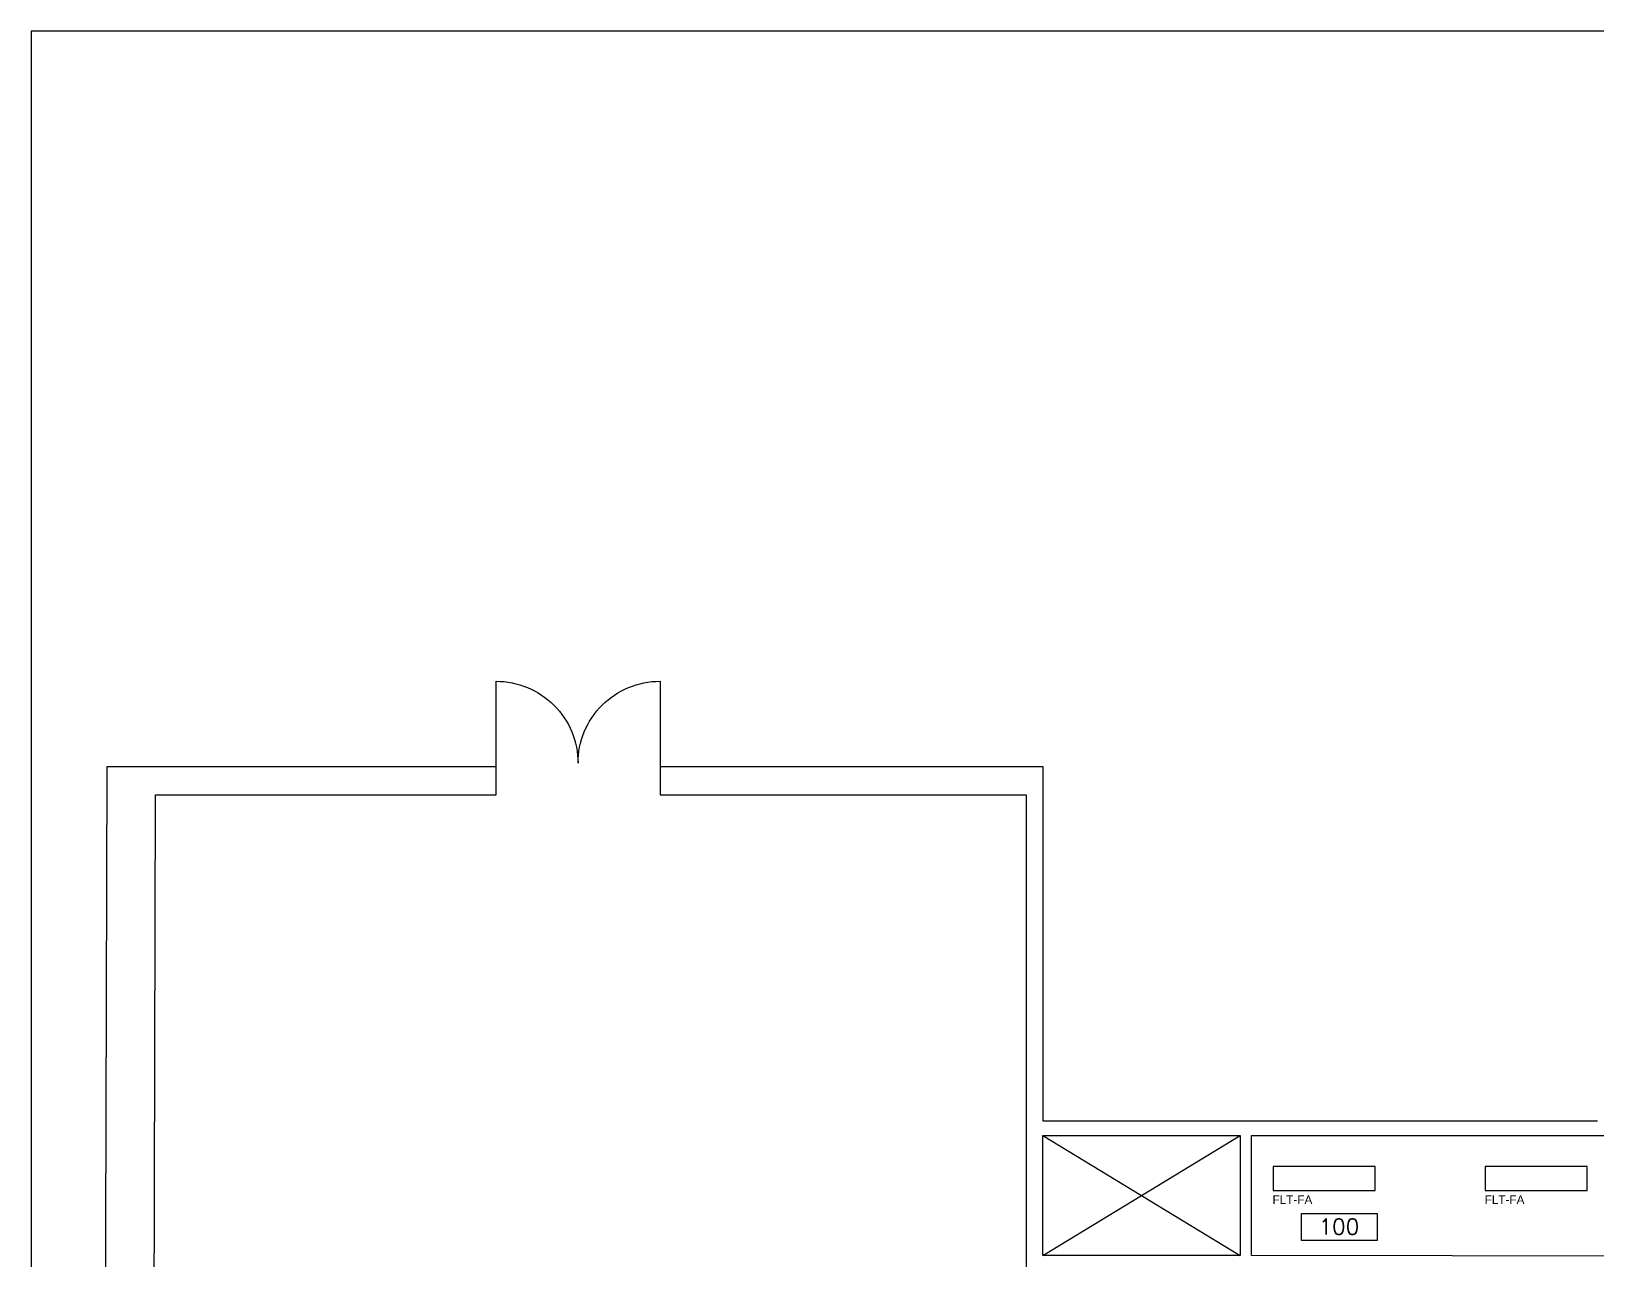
# Model space of a CAD drawing. Header units: feet. Extents: x 0 to 2692, y 0 to 1516.
# Drawn here: x 0 to 745, y 931 to 1516 of the extents above; entities that cross this region are included whole.
import ezdxf
from ezdxf.enums import TextEntityAlignment as Align

# ---------------------------------------------------------------- set-up
doc = ezdxf.new("R2010")
doc.units = ezdxf.units.FT
doc.header["$MEASUREMENT"] = 0
doc.layers.get('0').update_dxf_attribs({"color": 255})
doc.layers.add('FLT-Fixtures', color=3, linetype='Continuous')
doc.layers.add('FLT-TEXT', color=7, linetype='Continuous')
doc.styles.add('SET200', font='romans.shx', dxfattribs={"height": 200})
doc.styles.get("Standard").update_dxf_attribs({"font": 'arial.ttf'})

# ---------------------------------------------------------------- blocks, each defined once
blk = doc.blocks.new('AN')
for p, q in [((0, 0), (0, 12.76)), ((0, 12.76), (36, 12.76)), ((36, 12.76), (36, 0)), ((36, 0), (0, 0))]:
    blk.add_line(p, q)
at = {"style": 'SET200'}
for p in [(17.79, 2.8), (17.79, -9.96)]:
    blk.add_attdef('AREA', text='', height=7.49, dxfattribs=at).set_placement(p, align=Align.CENTER)
blk = doc.blocks.new('FLT-FA')
at = {"layer": 'FLT-Fixtures'}
blk.add_lwpolyline([(0, 0), (48.51, 0), (48.51, 11.46), (0, 11.46)], close=True, dxfattribs=at)
blk.add_attdef('FLT-FA', (-0.32, -6.37), '', height=4, dxfattribs=at)

msp = doc.modelspace()

# ---------------------------------------------------------------- linework, layer by layer
for p, q in [((481.02, 990.72), (574.84, 933.72)), ((481.02, 933.72), (574.84, 990.72))]:
    msp.add_line(p, q)
msp.add_lwpolyline([(0, 0), (2691.63, 0), (2691.63, 1516.03), (0, 1516.03)], close=True)
msp.add_lwpolyline([(58.19, 841.59), (59, 1152.85), (220.97, 1152.85), (220.97, 1206.85, -0.414214), (259.97, 1167.85, -0.414214), (298.97, 1206.85), (298.97, 1152.85), (473.02, 1152.85), (473.02, 869.22), (444.74, 869.22)], format="xyb")
for points in [[(53.16, 813.72), (50.14, 822.73), (31.14, 822.78), (31.17, 834.78), (35.17, 834.77), (36.04, 1166.36), (220.97, 1166.36)], [(298.97, 1166.36), (481.02, 1166.36), (481.02, 997.72), (744.81, 997.72)], [(866.64, 933.22), (580.31, 933.72), (580.31, 990.72), (752.31, 990.72)]]:
    msp.add_lwpolyline(points)
at = {"layer": 'FLT-TEXT'}
msp.add_lwpolyline([(481.02, 990.72), (574.84, 990.72), (574.84, 933.72), (481.02, 933.72)], close=True, dxfattribs=at)

# ---------------------------------------------------------------- block references
ref = msp.add_blockref('AN', (604.01, 940.88))
ref.add_attrib('AREA', '100', dxfattribs={"height": 7.489, "style": 'SET200'}).set_placement((621.8, 943.68), align=Align.CENTER)
at = {"layer": 'FLT-Fixtures'}
for p in [(590.54, 964.61), (691.41, 964.61)]:
    msp.add_blockref('FLT-FA', p, dxfattribs=at).add_auto_attribs({'FLT-FA': 'FLT-FA'})

doc.saveas('drawing.dxf')
